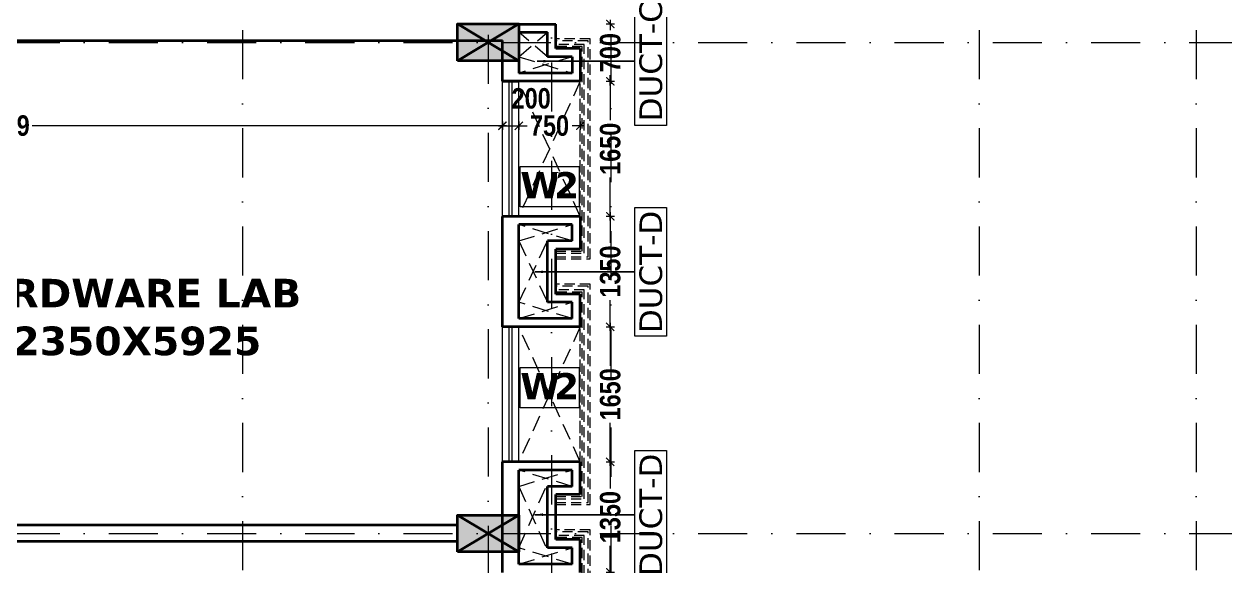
# Model space of a CAD drawing. Header units: millimetres. Extents: x -3092155 to 4513934, y -12317808 to 1850003.
# Drawn here: x -394006 to -379332, y -5670049 to -5663426 of the extents above; entities that cross this region are included whole.
import ezdxf

# ---------------------------------------------------------------- set-up
doc = ezdxf.new("R2010")
doc.units = ezdxf.units.MM
doc.header["$LTSCALE"] = 2
doc.header["$MEASUREMENT"] = 0
doc.header["$PDMODE"] = 34
doc.header["$PDSIZE"] = 500
for name, pattern in [('DASHDOT', [1, 0.5, -0.25, 0, -0.25]), ('DASHED2', [0.375, 0.25, -0.125]), ('HIDDEN', [0.375, 0.25, -0.125])]:
    doc.linetypes.add(name, pattern=pattern)
for name, color, linetype, lineweight in [('coloumn', 10, 'Continuous', 35), ('cornice', 12, 'Continuous', 25), ('D DIM', 250, 'Continuous', 9), ('DUCT', 37, 'Continuous', 35), ('glass', 5, 'Continuous', 15), ('GRID', 251, 'DASHDOT', 5), ('PROJ', 251, 'HIDDEN', 5), ('SILL', 74, 'Continuous', 9), ('TEXT', 7, 'Continuous', 13), ('W2', 162, 'Continuous', 5), ('WAll', 250, 'Continuous', 35)]:
    doc.layers.add(name, color=color, linetype=linetype, lineweight=lineweight)
doc.layers.add('DOT', color=7, linetype='DASHED2', lineweight=0, true_color=0x89067c)
doc.layers.add('duct text', color=7, linetype='Continuous', lineweight=5, true_color=0x30182a)
doc.styles.add('COLOUMNN DIM', font='ARIALNB.TTF', dxfattribs={"height": 550})
doc.styles.add('door', font='arial.ttf', dxfattribs={"height": 70})
doc.styles.add('INNER DIM', font='ARIALNB.TTF', dxfattribs={"height": 250})
doc.styles.add('style2', font='verdana.ttf')
doc.dimstyles.new('DOOR', dxfattribs={"dimtxt": 100, "dimasz": 100, "dimexe": 25, "dimexo": 50, "dimgap": 25, "dimtad": 0, "dimtih": 1, "dimtoh": 1, "dimdec": 0, "dimzin": 3, "dimdsep": 46, "dimtxsty": 'door', "dimblk": 'OBLIQUE', "dimcen": 200, "dimclrd": 256, "dimclre": 256, "dimclrt": 256, "dimadec": 0, "dimazin": 0, "dimtfac": 1, "dimtdec": 0, "dimtofl": 0, "dimtmove": 2, "dimatfit": 3, "dimfxl": 300, "dimfxlon": 1, "dimfrac": 1, "dimtolj": 1, "dimtzin": 0, "dimlwd": -1, "dimlwe": -1, "dimarcsym": 0})
doc.dimstyles.new('external final', dxfattribs={"dimscale": 0, "dimtxt": 250, "dimasz": 100, "dimexe": 50, "dimexo": 50, "dimgap": 50, "dimtad": 0, "dimdec": 0, "dimzin": 0, "dimdsep": 46, "dimtxsty": 'INNER DIM', "dimblk": 'ARCHTICK', "dimcen": 100, "dimdle": 50, "dimclrd": 256, "dimclre": 256, "dimclrt": 256, "dimadec": 0, "dimazin": 0, "dimtfac": 1, "dimtdec": 0, "dimtix": 1, "dimtmove": 1, "dimatfit": 3, "dimfxl": 50, "dimfxlon": 1, "dimtolj": 1, "dimtzin": 0, "dimlwd": -1, "dimlwe": -1, "dimarcsym": 1})
doc.dimstyles.new('INNER DIM', dxfattribs={"dimscale": 0, "dimtxt": 250, "dimasz": 100, "dimexe": 50, "dimexo": 50, "dimgap": 50, "dimtad": 0, "dimdec": 0, "dimzin": 0, "dimdsep": 46, "dimtxsty": 'INNER DIM', "dimblk": 'ARCHTICK', "dimcen": 100, "dimdle": 50, "dimclrd": 256, "dimclre": 256, "dimclrt": 256, "dimadec": 0, "dimazin": 0, "dimtfac": 1, "dimtdec": 0, "dimtix": 1, "dimtmove": 2, "dimatfit": 3, "dimfxl": 50, "dimfxlon": 1, "dimtolj": 1, "dimtzin": 0, "dimlwd": -1, "dimlwe": -1, "dimarcsym": 1})

# ---------------------------------------------------------------- blocks, each defined once
blk = doc.blocks.new('_ArchTick')
at = {"color": 0, "linetype": 'ByBlock', "const_width": 0.15}
blk.add_lwpolyline([(-0.5, -0.5), (0.5, 0.5)], dxfattribs=at)
blk = doc.blocks.new('*D87')
at = {"layer": 'D DIM', "ltscale": 100, "transparency": 16777216}
for p, q in [((-386893, -5667126), (-386793, -5667126)), ((-386843, -5667076), (-386843, -5667601)), ((-386843, -5668826), (-386843, -5668301)), ((-386893, -5668776), (-386793, -5668776))]:
    blk.add_line(p, q, dxfattribs=at)
at = {"layer": 'Defpoints', "color": 0, "lineweight": 50, "ltscale": 100, "transparency": 16777216}
for p in [(-387395, -5667126), (-386843, -5667126), (-387392, -5668776)]:
    blk.add_point(p, dxfattribs=at)
at = {"layer": 'D DIM', "ltscale": 100, "transparency": 16777216, "xscale": 100, "yscale": 100, "zscale": 100}
for p, rotation in [((-386843, -5667126), 90), ((-386843, -5668776), 270)]:
    blk.add_blockref('_ArchTick', p, dxfattribs=dict(at, rotation=rotation))
at = {"layer": 'D DIM', "ltscale": 100, "transparency": 16777216, "insert": (-386843, -5667951), "char_height": 250, "attachment_point": 5, "rotation": 90, "style": 'INNER DIM'}
blk.add_mtext('\\A1;1650', dxfattribs=at)
blk = doc.blocks.new('*D88')
at = {"layer": 'D DIM', "ltscale": 100, "transparency": 16777216}
for p, q in [((-386893, -5664126), (-386793, -5664126)), ((-386843, -5664076), (-386843, -5664601)), ((-386843, -5665826), (-386843, -5665301)), ((-386893, -5665776), (-386793, -5665776))]:
    blk.add_line(p, q, dxfattribs=at)
at = {"layer": 'Defpoints', "color": 0, "lineweight": 50, "ltscale": 100, "transparency": 16777216}
for p in [(-387459, -5664126), (-386843, -5664126), (-387420, -5665776)]:
    blk.add_point(p, dxfattribs=at)
at = {"layer": 'D DIM', "ltscale": 100, "transparency": 16777216, "xscale": 100, "yscale": 100, "zscale": 100}
for p, rotation in [((-386843, -5664126), 90), ((-386843, -5665776), 270)]:
    blk.add_blockref('_ArchTick', p, dxfattribs=dict(at, rotation=rotation))
at = {"layer": 'D DIM', "ltscale": 100, "transparency": 16777216, "insert": (-386843, -5664951), "char_height": 250, "attachment_point": 5, "rotation": 90, "style": 'INNER DIM'}
blk.add_mtext('\\A1;1650', dxfattribs=at)
blk = doc.blocks.new('TGTG')
at = {"layer": 'W2', "lineweight": 15, "ltscale": 0.1}
for p, q in [((-1113180, -7689732), (-1112460, -7689732)), ((-1113180, -7690226), (-1113180, -7689732)), ((-1112460, -7689732), (-1112460, -7690226)), ((-1112460, -7690226), (-1113180, -7690226))]:
    blk.add_line(p, q, dxfattribs=at)
at = {"layer": 'W2', "ltscale": 100, "insert": (-1113179, -7689802), "char_height": 320, "width": 715, "attachment_point": 1, "style": 'style2'}
blk.add_mtext('{\\fVerdana|b1|i0|c0|p34;\\T0.8;W2}', dxfattribs=at)
blk = doc.blocks.new('*D652')
at = {"layer": 'D DIM', "ltscale": 100, "transparency": 16777216}
for p, q in [((-400509, -5664619), (-400509, -5664719)), ((-388160, -5664619), (-388160, -5664719)), ((-400559, -5664669), (-394765, -5664669)), ((-388110, -5664669), (-393904, -5664669))]:
    blk.add_line(p, q, dxfattribs=at)
at = {"layer": 'Defpoints', "color": 0, "lineweight": 50, "ltscale": 100, "transparency": 16777216}
for p in [(-400509, -5663876), (-388160, -5664126), (-388160, -5664669)]:
    blk.add_point(p, dxfattribs=at)
at = {"layer": 'D DIM', "ltscale": 100, "transparency": 16777216, "xscale": 100, "yscale": 100, "zscale": 100, "rotation": 180}
blk.add_blockref('_ArchTick', (-400509, -5664669), dxfattribs=at)
at = {"layer": 'D DIM', "ltscale": 100, "transparency": 16777216, "xscale": 100, "yscale": 100, "zscale": 100}
blk.add_blockref('_ArchTick', (-388160, -5664669), dxfattribs=at)
at = {"layer": 'D DIM', "ltscale": 100, "transparency": 16777216, "insert": (-394334, -5664669), "char_height": 250, "attachment_point": 5, "style": 'INNER DIM'}
blk.add_mtext('\\A1;12349', dxfattribs=at)
blk = doc.blocks.new('*D653')
at = {"layer": 'D DIM', "ltscale": 100, "transparency": 16777216}
for p, q in [((-388160, -5664619), (-388160, -5664719)), ((-387960, -5664619), (-387960, -5664719)), ((-388210, -5664669), (-387910, -5664669))]:
    blk.add_line(p, q, dxfattribs=at)
at = {"layer": 'Defpoints', "color": 0, "lineweight": 50, "ltscale": 100, "transparency": 16777216}
for p in [(-388160, -5664126), (-387960, -5664126), (-387960, -5664669)]:
    blk.add_point(p, dxfattribs=at)
at = {"layer": 'D DIM', "ltscale": 100, "transparency": 16777216, "xscale": 100, "yscale": 100, "zscale": 100, "rotation": 180}
blk.add_blockref('_ArchTick', (-388160, -5664669), dxfattribs=at)
at = {"layer": 'D DIM', "ltscale": 100, "transparency": 16777216, "xscale": 100, "yscale": 100, "zscale": 100}
blk.add_blockref('_ArchTick', (-387960, -5664669), dxfattribs=at)
at = {"layer": 'D DIM', "ltscale": 100, "transparency": 16777216, "insert": (-387809, -5664336), "char_height": 250, "attachment_point": 5, "style": 'INNER DIM'}
blk.add_mtext('\\A1;200', dxfattribs=at)
blk = doc.blocks.new('*D654')
at = {"layer": 'D DIM', "ltscale": 100, "transparency": 16777216}
for p, q in [((-387960, -5664619), (-387960, -5664719)), ((-387209, -5664619), (-387209, -5664719)), ((-388010, -5664669), (-387860, -5664669)), ((-387159, -5664669), (-387309, -5664669))]:
    blk.add_line(p, q, dxfattribs=at)
at = {"layer": 'Defpoints', "color": 0, "lineweight": 50, "ltscale": 100, "transparency": 16777216}
for p in [(-387960, -5664126), (-387209, -5664126), (-387209, -5664669)]:
    blk.add_point(p, dxfattribs=at)
at = {"layer": 'D DIM', "ltscale": 100, "transparency": 16777216, "xscale": 100, "yscale": 100, "zscale": 100, "rotation": 180}
blk.add_blockref('_ArchTick', (-387960, -5664669), dxfattribs=at)
at = {"layer": 'D DIM', "ltscale": 100, "transparency": 16777216, "xscale": 100, "yscale": 100, "zscale": 100}
blk.add_blockref('_ArchTick', (-387209, -5664669), dxfattribs=at)
at = {"layer": 'D DIM', "ltscale": 100, "transparency": 16777216, "insert": (-387585, -5664669), "char_height": 250, "attachment_point": 5, "style": 'INNER DIM'}
blk.add_mtext('\\A1;750', dxfattribs=at)
blk = doc.blocks.new('*D730')
at = {"layer": 'D DIM', "ltscale": 100, "transparency": 16777216}
for p, q in [((-438689, 361), (-438689, 461)), ((999, 361), (999, 461)), ((1049, 411), (-438739, 411))]:
    blk.add_line(p, q, dxfattribs=at)
at = {"layer": 'Defpoints', "color": 0, "lineweight": 50, "ltscale": 100, "transparency": 16777216}
for p in [(-438689, 411), (999, 0), (-438689, -5723126)]:
    blk.add_point(p, dxfattribs=at)
at = {"layer": 'D DIM', "ltscale": 100, "transparency": 16777216, "xscale": 100, "yscale": 100, "zscale": 100, "rotation": 180}
blk.add_blockref('_ArchTick', (-438689, 411), dxfattribs=at)
at = {"layer": 'D DIM', "ltscale": 100, "transparency": 16777216, "xscale": 100, "yscale": 100, "zscale": 100}
blk.add_blockref('_ArchTick', (999, 411), dxfattribs=at)
at = {"layer": 'D DIM', "ltscale": 100, "transparency": 16777216, "insert": (1326, 835), "char_height": 250, "attachment_point": 5, "style": 'INNER DIM'}
blk.add_mtext('\\A1;439688', dxfattribs=at)
blk = doc.blocks.new('*D383')
at = {"layer": 'D DIM', "ltscale": 100, "transparency": 16777216}
for p, q in [((-386843, -5668726), (-386843, -5669101)), ((-386893, -5668776), (-386793, -5668776)), ((-386843, -5670176), (-386843, -5669801)), ((-386893, -5670126), (-386793, -5670126))]:
    blk.add_line(p, q, dxfattribs=at)
at = {"layer": 'Defpoints', "color": 0, "lineweight": 50, "ltscale": 100, "transparency": 16777216}
for p in [(-387684, -5668776), (-387684, -5670126), (-386843, -5670126)]:
    blk.add_point(p, dxfattribs=at)
at = {"layer": 'D DIM', "ltscale": 100, "transparency": 16777216, "xscale": 100, "yscale": 100, "zscale": 100}
for p, rotation in [((-386843, -5668776), 90), ((-386843, -5670126), 270)]:
    blk.add_blockref('_ArchTick', p, dxfattribs=dict(at, rotation=rotation))
at = {"layer": 'D DIM', "ltscale": 100, "transparency": 16777216, "insert": (-386843, -5669451), "char_height": 250, "attachment_point": 5, "rotation": 90, "style": 'INNER DIM'}
blk.add_mtext('\\A1;1350', dxfattribs=at)
blk = doc.blocks.new('*D384')
at = {"layer": 'D DIM', "ltscale": 100, "transparency": 16777216}
for p, q in [((-386893, -5665776), (-386793, -5665776)), ((-386843, -5665726), (-386843, -5666101)), ((-386843, -5667176), (-386843, -5666801)), ((-386893, -5667126), (-386793, -5667126))]:
    blk.add_line(p, q, dxfattribs=at)
at = {"layer": 'Defpoints', "color": 0, "lineweight": 50, "ltscale": 100, "transparency": 16777216}
for p in [(-387684, -5665776), (-387684, -5667126), (-386843, -5667126)]:
    blk.add_point(p, dxfattribs=at)
at = {"layer": 'D DIM', "ltscale": 100, "transparency": 16777216, "xscale": 100, "yscale": 100, "zscale": 100}
for p, rotation in [((-386843, -5665776), 90), ((-386843, -5667126), 270)]:
    blk.add_blockref('_ArchTick', p, dxfattribs=dict(at, rotation=rotation))
at = {"layer": 'D DIM', "ltscale": 100, "transparency": 16777216, "insert": (-386843, -5666451), "char_height": 250, "attachment_point": 5, "rotation": 90, "style": 'INNER DIM'}
blk.add_mtext('\\A1;1350', dxfattribs=at)
blk = doc.blocks.new('*D385')
at = {"layer": 'D DIM', "ltscale": 100, "transparency": 16777216}
for p, q in [((-386893, -5663426), (-386793, -5663426)), ((-386843, -5663376), (-386843, -5663500)), ((-386843, -5664176), (-386843, -5664052)), ((-386893, -5664126), (-386793, -5664126))]:
    blk.add_line(p, q, dxfattribs=at)
at = {"layer": 'Defpoints', "color": 0, "lineweight": 50, "ltscale": 100, "transparency": 16777216}
for p in [(-387509, -5663426), (-387509, -5664126), (-386843, -5664126)]:
    blk.add_point(p, dxfattribs=at)
at = {"layer": 'D DIM', "ltscale": 100, "transparency": 16777216, "xscale": 100, "yscale": 100, "zscale": 100}
for p, rotation in [((-386843, -5663426), 90), ((-386843, -5664126), 270)]:
    blk.add_blockref('_ArchTick', p, dxfattribs=dict(at, rotation=rotation))
at = {"layer": 'D DIM', "ltscale": 100, "transparency": 16777216, "insert": (-386843, -5663776), "char_height": 250, "attachment_point": 5, "rotation": 90, "style": 'INNER DIM'}
blk.add_mtext('\\A1;700', dxfattribs=at)
blk = doc.blocks.new('*D913')
at = {"layer": 'D DIM', "ltscale": 100, "transparency": 16777216}
for p, q in [((-388159, -5662679), (-388159, -5662579)), ((-387210, -5662679), (-387210, -5662579)), ((-388209, -5662629), (-387962, -5662629)), ((-387160, -5662629), (-387407, -5662629))]:
    blk.add_line(p, q, dxfattribs=at)
at = {"layer": 'Defpoints', "color": 0, "lineweight": 50, "ltscale": 100, "transparency": 16777216}
for p in [(-387210, -5662629), (-388159, -5663376), (-387210, -5663726)]:
    blk.add_point(p, dxfattribs=at)
at = {"layer": 'D DIM', "ltscale": 100, "transparency": 16777216, "xscale": 100, "yscale": 100, "zscale": 100, "rotation": 180}
blk.add_blockref('_ArchTick', (-388159, -5662629), dxfattribs=at)
at = {"layer": 'D DIM', "ltscale": 100, "transparency": 16777216, "xscale": 100, "yscale": 100, "zscale": 100}
blk.add_blockref('_ArchTick', (-387210, -5662629), dxfattribs=at)
at = {"layer": 'D DIM', "ltscale": 100, "transparency": 16777216, "insert": (-387684, -5662629), "char_height": 250, "attachment_point": 5, "style": 'INNER DIM'}
blk.add_mtext('\\A1;950', dxfattribs=at)
blk = doc.blocks.new('*D1004')
at = {"layer": 'D DIM', "ltscale": 100, "transparency": 16777216}
for p, q in [((-379735, -5660490), (-378733, -5660490)), ((-379685, -5660540), (-379685, -5660440)), ((-376285, -5660490), (-377286, -5660490)), ((-376335, -5660540), (-376335, -5660440))]:
    blk.add_line(p, q, dxfattribs=at)
at = {"layer": 'Defpoints', "color": 0, "lineweight": 50, "ltscale": 100, "transparency": 16777216}
for p in [(-376335, -5660490), (-379685, -5662843), (-376335, -5663665)]:
    blk.add_point(p, dxfattribs=at)
at = {"layer": 'D DIM', "ltscale": 100, "transparency": 16777216, "xscale": 100, "yscale": 100, "zscale": 100, "rotation": 180}
blk.add_blockref('_ArchTick', (-379685, -5660490), dxfattribs=at)
at = {"layer": 'D DIM', "ltscale": 100, "transparency": 16777216, "xscale": 100, "yscale": 100, "zscale": 100}
blk.add_blockref('_ArchTick', (-376335, -5660490), dxfattribs=at)
at = {"layer": 'D DIM', "ltscale": 100, "transparency": 16777216, "insert": (-378010, -5660490), "char_height": 550, "attachment_point": 5, "style": 'COLOUMNN DIM'}
blk.add_mtext('\\A1;3350', dxfattribs=at)
blk = doc.blocks.new('F.F')
at = {"layer": 'coloumn', "ltscale": 100}
for points in [[(-160580, -5817206), (-160580, -5816756), (-161330, -5816756), (-161330, -5817206)], [(-160580, -5823206), (-160580, -5822756), (-161330, -5822756), (-161330, -5823206)]]:
    blk.add_hatch(color=256, dxfattribs=at).paths.add_polyline_path(points)
for p, q in [((-161330, -5817206), (-161330, -5816756)), ((-161330, -5816756), (-160580, -5816756)), ((-160580, -5816756), (-160580, -5817206)), ((-160580, -5817206), (-161330, -5817206)), ((-161330, -5823206), (-161330, -5822756)), ((-161330, -5822756), (-160580, -5822756)), ((-160580, -5822756), (-160580, -5823206)), ((-160580, -5823206), (-161330, -5823206))]:
    blk.add_line(p, q, dxfattribs=at)
for points in [[(-160580, -5817206), (-161330, -5816756), (-160580, -5816756), (-161330, -5817206)], [(-160580, -5823206), (-161330, -5822756), (-160580, -5822756), (-161330, -5823206)]]:
    blk.add_lwpolyline(points, dxfattribs=at)
blk = doc.blocks.new('_Oblique')
at = {"color": 0, "linetype": 'ByBlock', "lineweight": -2}
blk.add_line((-0.5, -0.5), (0.5, 0.5), dxfattribs=at)
blk = doc.blocks.new('6yuj6kit')
at = {"layer": 'duct text', "ltscale": 0.1}
for points in [[(-97870, -5593254), (-97870, -5591682), (-97484, -5591682), (-97484, -5593254)], [(-97870, -5595828), (-97870, -5594255), (-97484, -5594255), (-97484, -5595828)], [(-97870, -5598795), (-97870, -5597223), (-97484, -5597223), (-97484, -5598795)]]:
    blk.add_lwpolyline(points, close=True, dxfattribs=at)
at = {"layer": 'duct text', "ltscale": 0.1, "char_height": 276.64, "width": 1547.24, "attachment_point": 5, "rotation": 90, "style": 'style2'}
for s, insert in [('\\pxt11;DUCT-C', (-97673, -5592469)), ('\\pxt11;DUCT-D', (-97673, -5595043)), ('\\pxt11;DUCT-D', (-97673, -5598011))]:
    blk.add_mtext(s, dxfattribs=dict(at, insert=insert))
at = {"layer": 'duct text', "ltscale": 0.1}
for points in [[(-99064, -5592468), (-97870, -5592468), (-99064, -5592468)], [(-99090, -5595042), (-97870, -5595042), (-99090, -5595042)], [(-99090, -5598009), (-97870, -5598009), (-99090, -5598009)]]:
    blk.add_leader(points, dimstyle='DOOR', dxfattribs=at)

msp = doc.modelspace()

# ---------------------------------------------------------------- linework, layer by layer
at = {"layer": 'DOT', "ltscale": 400}
for p, q in [((-387609.7, -5663826.2), (-387959.7, -5663526.2)), ((-387959.7, -5663826.2), (-387609.7, -5663526.2)), ((-387959.7, -5663826.2), (-387309.7, -5664026.2)), ((-387309.7, -5663826.2), (-387959.7, -5664026.2)), ((-387209.7, -5665776.2), (-387959.7, -5664126.2)), ((-387209.7, -5664126.2), (-387959.7, -5665776.2)), ((-387959.7, -5666076.2), (-387309.7, -5665876.2)), ((-387309.7, -5666076.2), (-387959.7, -5665876.2)), ((-387959.7, -5666076.2), (-387609.7, -5666826.2)), ((-387959.7, -5666826.2), (-387609.7, -5666076.2)), ((-387959.7, -5667026.2), (-387309.7, -5666826.2)), ((-387309.7, -5667026.2), (-387959.7, -5666826.2)), ((-387209.7, -5667126.2), (-387959.7, -5668776.2)), ((-387209.7, -5668776.2), (-387959.7, -5667126.2)), ((-387959.7, -5669076.2), (-387309.7, -5668876.2)), ((-387309.7, -5669076.2), (-387959.7, -5668876.2)), ((-387959.7, -5669076.2), (-387624.7, -5669826.2)), ((-387959.7, -5669826.2), (-387624.7, -5669076.2)), ((-387959.7, -5670026.2), (-387309.7, -5669826.2)), ((-387309.7, -5670026.2), (-387959.7, -5669826.2))]:
    msp.add_line(p, q, dxfattribs=at)
at = {"layer": 'DUCT', "ltscale": 100}
for p, q in [((-387959.7, -5663426.2), (-387509.7, -5663426.2)), ((-387509.7, -5663726.2), (-387509.7, -5663426.2)), ((-387959.7, -5663526.2), (-387609.7, -5663526.2)), ((-387959.7, -5663526.2), (-387959.7, -5664026.2)), ((-387959.7, -5663526.2), (-387609.7, -5663526.2)), ((-387609.7, -5663826.2), (-387609.7, -5663526.2)), ((-400509.3, -5663626.2), (-388159.7, -5663626.2)), ((-388159.7, -5664126.2), (-388159.7, -5663626.2)), ((-387209.7, -5663726.2), (-387509.7, -5663726.2)), ((-387209.7, -5663726.2), (-387209.7, -5664126.2)), ((-387309.7, -5663826.2), (-387609.7, -5663826.2)), ((-387309.7, -5663826.2), (-387309.7, -5664026.2)), ((-387459.7, -5664026.2), (-387959.7, -5664026.2)), ((-387309.7, -5664026.2), (-387959.7, -5664026.2)), ((-387959.7, -5664126.2), (-388159.7, -5664126.2)), ((-388159.7, -5664126.2), (-387959.7, -5664126.2)), ((-387359.7, -5664126.2), (-388159.7, -5664126.2)), ((-387209.7, -5664126.2), (-388159.7, -5664126.2)), ((-388159.7, -5667126.2), (-388159.7, -5665776.2)), ((-387209.7, -5665776.2), (-388159.7, -5665776.2)), ((-387209.7, -5665776.2), (-387209.7, -5666176.2)), ((-387959.7, -5667026.2), (-387959.7, -5665876.2)), ((-387309.7, -5665876.2), (-387959.7, -5665876.2)), ((-387309.7, -5666076.2), (-387309.7, -5665876.2)), ((-387609.7, -5666826.2), (-387609.7, -5666076.2)), ((-387309.7, -5666076.2), (-387609.7, -5666076.2)), ((-387509.7, -5666726.2), (-387509.7, -5666176.2)), ((-387209.7, -5666176.2), (-387509.7, -5666176.2)), ((-387309.7, -5666826.2), (-387609.7, -5666826.2)), ((-387209.7, -5666726.2), (-387509.7, -5666726.2)), ((-387309.7, -5667026.2), (-387309.7, -5666826.2)), ((-387209.7, -5667126.2), (-387209.7, -5666726.2)), ((-387209.7, -5667126.2), (-388159.7, -5667126.2)), ((-387309.7, -5667026.2), (-387959.7, -5667026.2)), ((-388159.7, -5670126.2), (-388159.7, -5668776.2)), ((-387209.7, -5668776.2), (-388159.7, -5668776.2)), ((-387959.7, -5670026.2), (-387959.7, -5668876.2)), ((-387309.7, -5668876.2), (-387959.7, -5668876.2)), ((-387309.7, -5669076.2), (-387309.7, -5668876.2)), ((-387209.7, -5669176.2), (-387209.7, -5668776.2)), ((-387609.7, -5669826.2), (-387609.7, -5669076.2)), ((-387309.7, -5669076.2), (-387609.7, -5669076.2)), ((-387509.7, -5669726.2), (-387509.7, -5669176.2)), ((-387209.7, -5669176.2), (-387509.7, -5669176.2)), ((-387209.7, -5669726.2), (-387509.7, -5669726.2)), ((-387209.7, -5670126.2), (-387209.7, -5669726.2)), ((-387309.7, -5669826.2), (-387609.7, -5669826.2)), ((-387309.7, -5670026.2), (-387309.7, -5669826.2)), ((-387309.7, -5670026.2), (-387959.7, -5670026.2))]:
    msp.add_line(p, q, dxfattribs=at)
at = {"layer": 'glass', "ltscale": 100}
for p, q in [((-388079.7, -5665776.2), (-388079.7, -5664126.2)), ((-388039.7, -5665776.2), (-388039.7, -5664126.2)), ((-388079.7, -5668776.2), (-388079.7, -5667126.2)), ((-388039.7, -5668776.2), (-388039.7, -5667126.2))]:
    msp.add_line(p, q, dxfattribs=at)
at = {"layer": 'GRID', "color": 5, "ltscale": 600}
for p, q in [((-387560.1, -5655495.3), (-387560.1, -5744297.3)), ((-388334.7, -5656355.8), (-388334.7, -5743439.1)), ((-386835.1, -5656356.7), (-386835.1, -5743438.2)), ((-391334.7, -5657499.4), (-391334.7, -5742293.2)), ((-382334.7, -5657499.4), (-382334.7, -5742293.2)), ((-379684.7, -5657499.4), (-379684.7, -5742293.2))]:
    msp.add_line(p, q, dxfattribs=at)
at = {"layer": 'GRID', "color": 6, "ltscale": 600}
for p, q in [((-460174.6, -5663651.2), (-367335.1, -5663651.2)), ((-460174.6, -5669651.2), (-367335.1, -5669651.2))]:
    msp.add_line(p, q, dxfattribs=at)
at = {"layer": 'PROJ', "ltscale": 250}
for p, q in [((-387089.7, -5663606.2), (-387509.7, -5663606.2)), ((-387089.7, -5666296.2), (-387089.7, -5663606.2)), ((-387114.7, -5663631.2), (-387509.7, -5663631.2)), ((-387159.7, -5663676.2), (-387509.7, -5663676.2)), ((-387184.7, -5663701.2), (-387509.7, -5663701.2)), ((-387209.7, -5663726.2), (-387509.7, -5663726.2)), ((-387209.7, -5665776.2), (-387209.7, -5663726.2)), ((-387209.7, -5666176.2), (-387209.7, -5663726.2)), ((-387184.7, -5666201.2), (-387184.7, -5663701.2)), ((-387159.7, -5666226.2), (-387159.7, -5663676.2)), ((-387114.7, -5666271.2), (-387114.7, -5663631.2)), ((-387509.7, -5666176.2), (-387209.7, -5666176.2)), ((-387509.7, -5666201.2), (-387184.7, -5666201.2)), ((-387509.7, -5666226.2), (-387159.7, -5666226.2)), ((-387509.7, -5666271.2), (-387114.7, -5666271.2)), ((-387509.7, -5666296.2), (-387089.7, -5666296.2)), ((-387089.7, -5666606.2), (-387509.7, -5666606.2)), ((-387114.7, -5666631.2), (-387509.7, -5666631.2)), ((-387159.7, -5666676.2), (-387509.7, -5666676.2)), ((-387184.7, -5666701.2), (-387509.7, -5666701.2)), ((-387184.7, -5669201.2), (-387184.7, -5666701.2)), ((-387159.7, -5669226.2), (-387159.7, -5666676.2)), ((-387114.7, -5669271.2), (-387114.7, -5666631.2)), ((-387089.7, -5669296.2), (-387089.7, -5666606.2)), ((-387209.7, -5666726.2), (-387359.7, -5666726.2)), ((-387209.7, -5669176.2), (-387209.7, -5666726.2)), ((-387209.7, -5668776.2), (-387209.7, -5667126.2)), ((-387509.7, -5669176.2), (-387209.7, -5669176.2)), ((-387509.7, -5669201.2), (-387184.7, -5669201.2)), ((-387509.7, -5669226.2), (-387159.7, -5669226.2)), ((-387509.7, -5669271.2), (-387114.7, -5669271.2)), ((-387509.7, -5669296.2), (-387089.7, -5669296.2)), ((-387089.7, -5669606.2), (-387509.7, -5669606.2)), ((-387114.7, -5669631.2), (-387509.7, -5669631.2)), ((-387114.7, -5672271.2), (-387114.7, -5669631.2)), ((-387089.7, -5672296.2), (-387089.7, -5669606.2)), ((-387159.7, -5669676.2), (-387509.7, -5669676.2)), ((-387184.7, -5669701.2), (-387509.7, -5669701.2)), ((-387209.7, -5669726.2), (-387359.7, -5669726.2)), ((-387209.7, -5672176.2), (-387209.7, -5669726.2)), ((-387184.7, -5672201.2), (-387184.7, -5669701.2)), ((-387159.7, -5672226.2), (-387159.7, -5669676.2))]:
    msp.add_line(p, q, dxfattribs=at)
at = {"layer": 'SILL', "ltscale": 100}
for p, q in [((-388159.7, -5665801.2), (-388159.7, -5664126.2)), ((-387959.7, -5665776.2), (-387959.7, -5664126.2)), ((-388159.7, -5668776.2), (-388159.7, -5667126.2)), ((-387959.7, -5668776.2), (-387959.7, -5667126.2)), ((-388159.7, -5668801.2), (-388159.7, -5667151.2))]:
    msp.add_line(p, q, dxfattribs=at)
at = {"layer": 'W2', "lineweight": 15, "ltscale": 0.1}
for p, q in [((-387943.1, -5667621.6), (-387222.5, -5667621.6)), ((-387943.1, -5668115.6), (-387943.1, -5667621.6)), ((-387222.5, -5667621.6), (-387222.5, -5668115.6)), ((-387222.5, -5668115.6), (-387943.1, -5668115.6))]:
    msp.add_line(p, q, dxfattribs=at)
at = {"layer": 'WAll', "ltscale": 100}
for p, q in [((-388711.5, -5669551.2), (-400509.3, -5669551.2)), ((-388711.5, -5669751.2), (-400509.3, -5669751.2))]:
    msp.add_line(p, q, dxfattribs=at)

# ---------------------------------------------------------------- block references
at = {"layer": 'coloumn'}
msp.add_blockref('F.F', (-227379.8, 153330), dxfattribs=at)
at = {"layer": 'cornice', "color": 3, "lineweight": 50}
msp.add_blockref('6yuj6kit', (-288672.7, -71412.7), dxfattribs=at)
at = {"layer": 'W2'}
msp.add_blockref('TGTG', (725237.3, 2024565.9), dxfattribs=at)

# ---------------------------------------------------------------- texts
at = {"layer": 'TEXT', "ltscale": 0.1, "insert": (-392794.5, -5667009.6), "char_height": 350, "attachment_point": 5, "style": 'style2'}
msp.add_mtext('\\pxt11;{\\fVerdana|b1|i0|c0|p34;HARDWARE LAB\\P12350X5925}', dxfattribs=at)
at = {"layer": 'W2', "ltscale": 100, "insert": (-387941.9, -5667692.1), "char_height": 320, "width": 715.003, "attachment_point": 1, "style": 'style2'}
msp.add_mtext('{\\fVerdana|b1|i0|c0|p34;\\T0.8;W2}', dxfattribs=at)

# ---------------------------------------------------------------- dimensions: what is measured, and where the dimension line sits
at = {"layer": 'D DIM', "ltscale": 100}
for base, p1, p2, picture, middle in [((-438689.1, 410.6), (998.8, 0), (-438689.1, -5723126.2), '*D730', (1326.5, 835.2)), ((-387959.7, -5664669.1), (-388159.7, -5664126.2), (-387959.7, -5664126.2), '*D653', (-387809.3, -5664335.6))]:
    dim = msp.add_linear_dim(base=base, p1=p1, p2=p2, dimstyle='INNER DIM', override={"dimscale": 1}, dxfattribs=at)
    dim.commit()
    dim.dimension.update_dxf_attribs({"geometry": picture, "text_midpoint": middle, "dimtype": 160})
for base, p1, p2, dimstyle, override, picture, middle in [((-376334.7, -5660490.5), (-379684.7, -5662842.6), (-376334.7, -5663665.4), 'external final', {"dimscale": 1, "dimtxsty": 'COLOUMNN DIM'}, '*D1004', (-378009.7, -5660490.5)), ((-387209.7, -5662628.7), (-388159.3, -5663376.2), (-387209.7, -5663726.2), 'INNER DIM', {"dimscale": 1}, '*D913', (-387684.5, -5662628.7)), ((-388159.7, -5664669.1), (-400508.9, -5663876.2), (-388159.7, -5664126.2), 'INNER DIM', {"dimscale": 1}, '*D652', (-394334.3, -5664669.1)), ((-387209.3, -5664669.1), (-387959.7, -5664126.2), (-387209.3, -5664126.2), 'INNER DIM', {"dimscale": 1}, '*D654', (-387584.5, -5664669.1))]:
    dim = msp.add_linear_dim(base=base, p1=p1, p2=p2, dimstyle=dimstyle, override=override, dxfattribs=at)
    dim.commit()
    dim.dimension.update_dxf_attribs({"geometry": picture, "text_midpoint": middle})
for base, p1, p2, picture, middle in [((-386843.4, -5664126.2), (-387509.3, -5663426.2), (-387509.3, -5664126.2), '*D385', (-386843.4, -5663776.2)), ((-386843.4, -5664126.2), (-387420.2, -5665776.2), (-387459.2, -5664126.2), '*D88', (-386843.4, -5664951.2)), ((-386843.4, -5667126.2), (-387684.3, -5665776.2), (-387684.3, -5667126.2), '*D384', (-386843.4, -5666451.2)), ((-386843.4, -5667126.2), (-387392.5, -5668776.2), (-387394.6, -5667126.2), '*D87', (-386843.4, -5667951.2)), ((-386843.4, -5670126.2), (-387684.3, -5668776.2), (-387684.3, -5670126.2), '*D383', (-386843.4, -5669451.2))]:
    dim = msp.add_linear_dim(base=base, p1=p1, p2=p2, angle=90, dimstyle='INNER DIM', override={"dimscale": 1}, dxfattribs=at)
    dim.commit()
    dim.dimension.update_dxf_attribs({"geometry": picture, "text_midpoint": middle})

doc.saveas('drawing.dxf')
